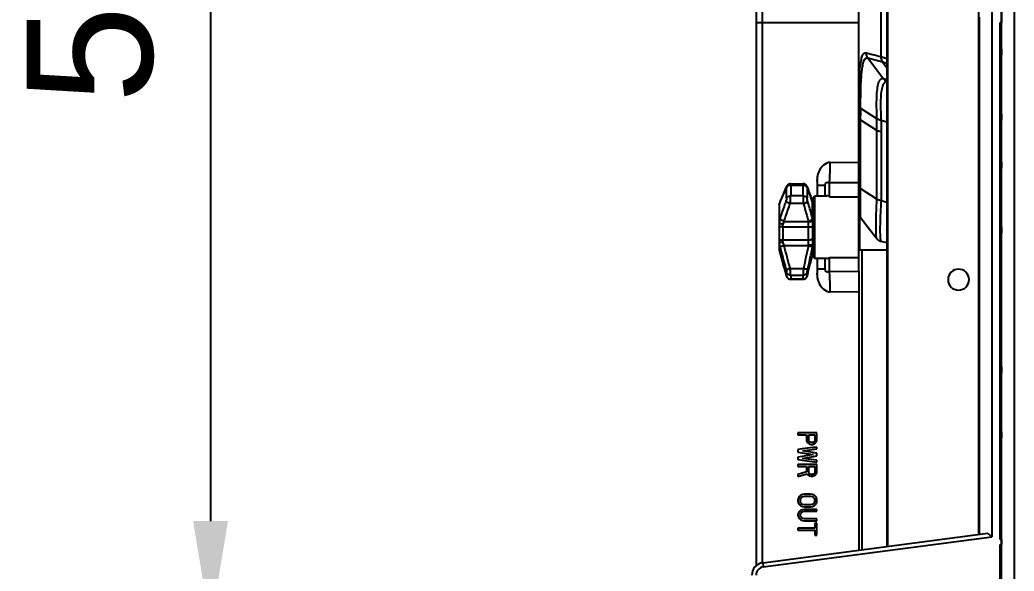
# Model space of a CAD drawing. Header units: millimetres. Extents: x -1070 to 42146, y 1440 to 12921.
# Drawn here: x -156.2 to 80.7, y 2889.6 to 3020.9 of the extents above; entities that cross this region are included whole.
import ezdxf

# ---------------------------------------------------------------- set-up
doc = ezdxf.new("R2010")
doc.units = ezdxf.units.MM
doc.layers.add('DIM', color=4, linetype='Continuous')
doc.layers.add('n', color=7, linetype='Continuous')
doc.styles.get("Standard").update_dxf_attribs({"font": 'arial.ttf'})
doc.dimstyles.new('ISO-200', dxfattribs={"dimtxt": 30, "dimasz": 25, "dimexe": 1.25, "dimexo": 5, "dimgap": 5, "dimtad": 1, "dimtoh": 1, "dimdec": 1, "dimdsep": 46, "dimtxsty": 'Standard', "dimcen": 2.5, "dimadec": 0, "dimazin": 0, "dimtfac": 1, "dimtdec": 1, "dimtmove": 0, "dimatfit": 3, "dimfxl": 1, "dimarcsym": 0})

# ---------------------------------------------------------------- blocks, each defined once
blk = doc.blocks.new('*D44')
at = {"layer": 'Defpoints', "color": 0, "transparency": 16777216}
for p in [(68.18, 3416.54), (-110.81, 2876.54), (68.18, 2876.54)]:
    blk.add_point(p, dxfattribs=at)
at = {"layer": 'DIM', "color": 0, "lineweight": -2, "transparency": 16777216}
for p, q in [((63.18, 3416.54), (-112.06, 3416.54)), ((-110.81, 3391.54), (-110.81, 2901.54)), ((63.18, 2876.54), (-112.06, 2876.54))]:
    blk.add_line(p, q, dxfattribs=at)
at = {"layer": 'DIM', "color": 0, "transparency": 16777216}
for points in [[(-114.97, 3391.54), (-106.64, 3391.54), (-110.81, 3416.54)], [(-114.97, 2901.54), (-106.64, 2901.54), (-110.81, 2876.54)]]:
    blk.add_solid(points, dxfattribs=at)
at = {"layer": 'DIM', "color": 0, "lineweight": -3, "transparency": 16777216, "insert": (-154.65, 3130.13), "char_height": 30, "attachment_point": 2, "rotation": 90}
blk.add_mtext('540 [1\'-9 1/4"]', dxfattribs=at)

msp = doc.modelspace()

# ---------------------------------------------------------------- linework, layer by layer
at = {"color": 1, "lineweight": -3}
msp.add_lwpolyline([(80.677, 2771.641), (77.677, 2771.641), (77.677, 3521.641), (80.677, 3521.641)], close=True, dxfattribs=at)
at = {"layer": 'n', "color": 7, "linetype": 'Continuous', "lineweight": -3, "true_color": 0xffffff}
for p, q in [((50.377, 3397.595), (50.377, 2895.486)), ((50.518, 3397.577), (50.518, 2895.505)), ((75.377, 3395.313), (75.377, 2897.769)), ((72.172, 3394.726), (72.172, 2898.355)), ((43.677, 3000.862), (43.677, 3042.557)), ((48.914, 3030.911), (48.914, 3012.171)), ((19.177, 3028.681), (19.177, 3020.241)), ((72.377, 3021.541), (72.377, 2898.382)), ((77.677, 3022.791), (77.677, 3020.291)), ((19.177, 3020.241), (19.177, 2935.951)), ((20.624, 3020.241), (19.177, 3020.241)), ((43.677, 3020.241), (20.624, 3020.241)), ((20.624, 3020.241), (20.624, 2891.59)), ((77.377, 3020.291), (77.677, 3020.291)), ((77.377, 2897.141), (77.377, 3020.291)), ((77.377, 3014.041), (77.677, 3014.041)), ((77.377, 3014.024), (77.677, 3014.024)), ((77.677, 3014.041), (77.677, 3014.024)), ((77.677, 3014.024), (77.677, 3013.525)), ((45.798, 3011.856), (49.555, 3006.896)), ((45.798, 3011.856), (49.312, 3010.947)), ((48.914, 3012.171), (50.377, 3011.724)), ((77.377, 3013.525), (77.677, 3013.525)), ((77.677, 3013.024), (77.377, 3013.024)), ((77.677, 3012.524), (77.377, 3012.524)), ((77.677, 3013.525), (77.677, 3013.024)), ((77.677, 3013.024), (77.677, 3012.525)), ((49.312, 3010.947), (50.377, 3009.502)), ((49.312, 3010.947), (50.38, 3010.629)), ((49.585, 3006.887), (49.555, 3006.896)), ((50.374, 3006.676), (49.585, 3006.887)), ((43.677, 2999.039), (43.677, 3000.862)), ((44.099, 2999.891), (47.91, 2997.406)), ((43.677, 2998.686), (43.677, 2999.039)), ((43.677, 2998.686), (43.677, 2999.039)), ((43.677, 2997.705), (43.677, 2998.686)), ((43.677, 2989.491), (43.677, 2997.705)), ((44.09, 2997.089), (44.092, 2998.063)), ((44.09, 2997.089), (47.9, 2994.607)), ((44.09, 2980.741), (44.09, 2997.089)), ((77.677, 2998.557), (77.377, 2998.557)), ((77.677, 2998.057), (77.377, 2998.057)), ((77.677, 2997.556), (77.377, 2997.556)), ((77.677, 2997.057), (77.377, 2997.057)), ((77.377, 2997.041), (77.677, 2997.041)), ((77.677, 2998.557), (77.677, 2998.057)), ((77.677, 2998.057), (77.677, 2997.556)), ((77.677, 2997.556), (77.677, 2997.057)), ((77.677, 2997.057), (77.677, 2997.041)), ((50.377, 2996.586), (48.972, 2996.963)), ((47.9, 2994.607), (47.899, 2978.259)), ((48.969, 2994.25), (48.969, 2977.813)), ((43.677, 2981.477), (43.677, 2989.491)), ((43.677, 2986.894), (36.851, 2986.958)), ((77.377, 2987.072), (77.677, 2987.072)), ((77.677, 2987.055), (77.377, 2987.055)), ((77.677, 2986.556), (77.377, 2986.556)), ((77.677, 2986.055), (77.377, 2986.055)), ((77.677, 2985.555), (77.377, 2985.555)), ((77.677, 2987.072), (77.677, 2987.055)), ((77.677, 2987.055), (77.677, 2986.556)), ((77.677, 2986.556), (77.677, 2986.055)), ((77.677, 2986.055), (77.677, 2985.556)), ((26.359, 2981.041), (26.339, 2980.994)), ((26.405, 2981.15), (26.359, 2981.041)), ((26.405, 2981.15), (26.405, 2981.15)), ((26.463, 2981.065), (26.468, 2981.035)), ((26.468, 2981.035), (26.469, 2980.994)), ((26.469, 2978.561), (26.469, 2980.994)), ((27.404, 2981.872), (30.403, 2981.872)), ((27.404, 2981.872), (27.404, 2981.872)), ((27.431, 2981.576), (27.431, 2978.993)), ((27.431, 2981.576), (30.381, 2981.576)), ((30.381, 2978.993), (30.381, 2981.576)), ((30.403, 2981.872), (30.403, 2981.872)), ((31.355, 2980.954), (31.355, 2978.531)), ((31.409, 2981.019), (31.425, 2980.986)), ((31.412, 2981.083), (31.412, 2981.082)), ((31.446, 2980.985), (31.412, 2981.083)), ((31.425, 2980.986), (31.441, 2980.942)), ((31.459, 2980.948), (31.446, 2980.985)), ((33.746, 2981.579), (33.746, 2979.041)), ((33.746, 2981.579), (35.677, 2981.579)), ((35.677, 2979.041), (35.677, 2981.579)), ((36.677, 2979.041), (36.677, 2982.128)), ((43.677, 2982.063), (36.677, 2982.128)), ((43.677, 2975.049), (43.677, 2981.477)), ((44.09, 2980.741), (47.899, 2978.259)), ((30.381, 2978.993), (27.431, 2978.993)), ((32.677, 2978.541), (33.177, 2979.041)), ((32.677, 2978.385), (32.677, 2978.541)), ((32.677, 2977.601), (32.677, 2978.385)), ((33.177, 2979.041), (36.009, 2979.041)), ((33.177, 2977.115), (33.177, 2979.041)), ((36.677, 2978.785), (36.677, 2979.041)), ((36.677, 2978.785), (43.677, 2978.785)), ((24.677, 2977.041), (24.677, 2977.04)), ((24.677, 2977.04), (24.677, 2977.007)), ((24.677, 2977.007), (24.677, 2976.943)), ((24.677, 2976.943), (24.677, 2972.572)), ((24.728, 2977.087), (24.727, 2977.086)), ((24.896, 2977.486), (24.86, 2977.396)), ((24.938, 2977.594), (24.896, 2977.486)), ((24.91, 2977.495), (24.947, 2977.59)), ((24.938, 2977.594), (24.938, 2977.594)), ((30.467, 2977.138), (27.325, 2977.138)), ((32.596, 2977.532), (32.511, 2977.805)), ((32.59, 2977.529), (32.599, 2977.498)), ((32.596, 2977.532), (32.596, 2977.532)), ((32.599, 2977.522), (32.596, 2977.532)), ((32.599, 2977.498), (32.615, 2977.448)), ((32.605, 2977.501), (32.606, 2977.501)), ((32.606, 2977.501), (32.625, 2977.415)), ((32.625, 2977.041), (32.625, 2977.415)), ((32.625, 2973.591), (32.625, 2977.041)), ((32.677, 2977.501), (32.677, 2977.601)), ((32.677, 2977.205), (32.677, 2977.501)), ((32.677, 2977.041), (32.677, 2977.205)), ((32.677, 2976.744), (32.677, 2977.041)), ((32.677, 2976.541), (32.677, 2976.744)), ((32.677, 2976.222), (32.677, 2976.541)), ((32.677, 2973.704), (32.677, 2976.222)), ((33.177, 2973.541), (33.177, 2977.115)), ((50.377, 2977.436), (48.969, 2977.813)), ((32.677, 2973.541), (32.677, 2973.704)), ((32.677, 2972.999), (32.677, 2973.541)), ((33.177, 2973.1), (33.177, 2973.541)), ((43.677, 2975.049), (43.677, 2975.355)), ((43.677, 2975.049), (43.677, 2975.051)), ((43.677, 2975.051), (43.677, 2975.046)), ((43.677, 2975.051), (43.677, 2975.048)), ((43.677, 2974.716), (43.677, 2975.049)), ((43.677, 2975.046), (43.677, 2975.049)), ((43.677, 2975.049), (43.678, 2974.988)), ((43.677, 2975.048), (43.677, 2975.049)), ((43.677, 2964.296), (43.677, 2974.716)), ((43.677, 2973.541), (43.877, 2973.541)), ((43.679, 2974.948), (43.682, 2974.917)), ((43.682, 2974.917), (43.683, 2974.891)), ((43.687, 2974.848), (43.691, 2974.812)), ((43.699, 2974.748), (43.701, 2974.736)), ((43.877, 2971.541), (43.877, 2974.177)), ((44.089, 2973.833), (44.089, 2973.833)), ((44.09, 2973.833), (47.876, 2968.899)), ((24.677, 2972.572), (24.677, 2971.607)), ((25.543, 2971.613), (24.677, 2971.607)), ((24.677, 2971.539), (24.677, 2971.607)), ((24.677, 2971.539), (24.677, 2968.734)), ((25.543, 2971.613), (25.543, 2971.637)), ((25.543, 2971.613), (31.677, 2971.613)), ((25.543, 2971.613), (25.543, 2971.541)), ((25.543, 2971.541), (25.543, 2968.479)), ((25.871, 2972.918), (31.641, 2972.918)), ((31.677, 2971.637), (31.677, 2972.742)), ((31.677, 2971.613), (31.677, 2971.637)), ((31.677, 2971.541), (31.677, 2971.613)), ((31.677, 2968.479), (31.677, 2971.541)), ((32.677, 2972.27), (32.677, 2972.999)), ((32.677, 2971.604), (32.677, 2972.27)), ((32.677, 2970.812), (32.677, 2971.604)), ((33.177, 2969.981), (33.177, 2973.1)), ((43.877, 2968.692), (43.877, 2971.541)), ((77.677, 2971.589), (77.377, 2971.589)), ((77.677, 2971.089), (77.377, 2971.089)), ((77.677, 2971.588), (77.677, 2971.089)), ((77.677, 2971.089), (77.677, 2970.588)), ((24.677, 2968.734), (24.677, 2967.946)), ((32.677, 2970.083), (32.677, 2970.812)), ((32.677, 2969.541), (32.677, 2970.083)), ((32.677, 2969.377), (32.677, 2969.541)), ((32.677, 2968.696), (32.677, 2969.377)), ((32.677, 2968.038), (32.677, 2968.696)), ((33.177, 2969.541), (33.177, 2969.981)), ((33.177, 2965.966), (33.177, 2969.541)), ((43.677, 2969.541), (43.877, 2969.541)), ((43.877, 2968.497), (43.877, 2968.692)), ((47.868, 2968.891), (47.868, 2968.891)), ((47.876, 2968.899), (47.899, 2968.87)), ((77.677, 2970.588), (77.377, 2970.588)), ((77.677, 2970.089), (77.377, 2970.089)), ((77.377, 2970.072), (77.677, 2970.072)), ((77.677, 2970.588), (77.677, 2970.089)), ((77.677, 2970.089), (77.677, 2970.072)), ((24.677, 2967.946), (24.677, 2966.041)), ((31.677, 2968.479), (25.543, 2968.479)), ((31.641, 2967.117), (25.871, 2967.117)), ((31.677, 2967.458), (31.677, 2968.479)), ((31.677, 2967.334), (31.677, 2967.458)), ((32.625, 2965.848), (32.625, 2966.828)), ((32.677, 2966.859), (32.677, 2968.038)), ((32.677, 2966.337), (32.677, 2966.859)), ((32.677, 2965.877), (32.677, 2966.337)), ((43.877, 2966.041), (43.877, 2968.497)), ((48.904, 2968.172), (48.962, 2968.156)), ((48.962, 2968.156), (48.969, 2968.154)), ((50.377, 2967.777), (48.969, 2968.154)), ((24.677, 2966.041), (25.679, 2962.533)), ((32.457, 2964.591), (31.998, 2962.6)), ((32.625, 2965.319), (32.457, 2964.591)), ((32.625, 2965.839), (32.625, 2965.848)), ((32.625, 2965.319), (32.625, 2965.839)), ((32.677, 2965.769), (32.677, 2965.877)), ((32.677, 2965.48), (32.677, 2965.769)), ((32.677, 2965.319), (32.677, 2965.48)), ((32.677, 2964.696), (32.677, 2965.319)), ((32.677, 2964.541), (32.677, 2964.696)), ((32.677, 2964.541), (33.177, 2964.041)), ((33.177, 2964.041), (33.177, 2965.966)), ((36.009, 2964.041), (33.177, 2964.041)), ((33.746, 2964.041), (33.746, 2961.503)), ((35.677, 2961.503), (35.677, 2964.041)), ((36.677, 2964.296), (43.677, 2964.296)), ((36.677, 2964.041), (36.677, 2964.296)), ((36.677, 2960.953), (36.677, 2964.041)), ((43.677, 2961.019), (43.677, 2964.296)), ((50.377, 2966.041), (43.877, 2966.041)), ((44.477, 2894.709), (44.477, 2966.041)), ((25.677, 2962.532), (25.734, 2962.333)), ((25.679, 2962.533), (25.736, 2962.334)), ((25.736, 2962.333), (25.679, 2962.532)), ((25.734, 2962.333), (25.747, 2962.289)), ((27.325, 2961.702), (30.467, 2961.702)), ((31.943, 2962.355), (31.959, 2962.424)), ((31.957, 2962.425), (31.948, 2962.383)), ((31.957, 2962.425), (31.948, 2962.382)), ((31.998, 2962.6), (31.957, 2962.425)), ((31.998, 2962.6), (31.957, 2962.425)), ((35.677, 2961.503), (33.746, 2961.503)), ((26.363, 2960.167), (26.365, 2960.161)), ((26.365, 2960.161), (26.365, 2960.16)), ((26.469, 2959.844), (26.469, 2960.735)), ((27.431, 2960.069), (27.431, 2959.243)), ((27.431, 2960.069), (30.381, 2960.069)), ((27.431, 2959.243), (27.431, 2959.124)), ((30.381, 2959.243), (30.381, 2960.069)), ((30.381, 2959.177), (30.381, 2959.243)), ((30.381, 2959.124), (30.381, 2959.177)), ((31.355, 2960.78), (31.355, 2960.081)), ((31.355, 2960.081), (31.355, 2959.894)), ((31.441, 2960.217), (31.44, 2960.211)), ((31.44, 2960.211), (31.44, 2960.211)), ((36.677, 2960.953), (43.677, 2961.019)), ((43.677, 2961.019), (43.677, 2956.187)), ((27.43, 2959.114), (27.431, 2959.124)), ((27.43, 2959.114), (27.43, 2959.114)), ((27.43, 2959.114), (30.382, 2959.114)), ((30.381, 2959.124), (27.431, 2959.124)), ((30.381, 2959.124), (30.382, 2959.114)), ((30.382, 2959.114), (30.427, 2959.115)), ((36.851, 2956.124), (43.677, 2956.187)), ((43.677, 2956.187), (43.677, 2894.604)), ((77.377, 2938.244), (77.677, 2938.244)), ((77.377, 2938.227), (77.677, 2938.227)), ((77.677, 2938.244), (77.677, 2938.227)), ((77.677, 2938.227), (77.677, 2937.728)), ((19.177, 2935.951), (19.177, 2934.795)), ((77.677, 2937.728), (77.377, 2937.728)), ((77.677, 2937.227), (77.377, 2937.227)), ((77.677, 2936.727), (77.377, 2936.727)), ((77.677, 2937.728), (77.677, 2937.227)), ((77.677, 2937.227), (77.677, 2936.728)), ((19.177, 2934.795), (19.177, 2890.852)), ((31.762, 2922.541), (29.17, 2922.541)), ((29.17, 2922.541), (29.17, 2922.091)), ((29.17, 2922.091), (31.18, 2922.091)), ((31.18, 2922.091), (31.18, 2920.741)), ((31.755, 2922.091), (33.191, 2922.091)), ((31.755, 2920.666), (31.755, 2922.091)), ((33.67, 2922.541), (31.762, 2922.541)), ((33.191, 2922.091), (33.191, 2920.666)), ((33.677, 2922.541), (33.67, 2922.541)), ((33.67, 2920.741), (33.67, 2922.541)), ((77.677, 2922.761), (77.377, 2922.761)), ((77.677, 2922.261), (77.377, 2922.261)), ((77.677, 2921.76), (77.377, 2921.76)), ((77.677, 2921.26), (77.377, 2921.26)), ((77.377, 2921.244), (77.677, 2921.244)), ((77.677, 2922.76), (77.677, 2922.261)), ((77.677, 2922.261), (77.677, 2921.76)), ((77.677, 2921.76), (77.677, 2921.26)), ((77.677, 2921.26), (77.677, 2921.244)), ((32.72, 2919.039), (30.172, 2918.699)), ((31.18, 2920.741), (31.234, 2920.531)), ((31.234, 2920.531), (31.276, 2920.366)), ((31.276, 2920.366), (31.358, 2920.28)), ((31.358, 2920.28), (31.563, 2920.066)), ((31.563, 2920.066), (31.826, 2919.911)), ((31.85, 2920.441), (31.755, 2920.666)), ((31.762, 2920.666), (31.755, 2920.666)), ((31.826, 2919.911), (31.946, 2919.841)), ((32.042, 2920.291), (31.85, 2920.441)), ((31.857, 2920.441), (31.85, 2920.441)), ((31.946, 2919.841), (32.233, 2919.766)), ((32.329, 2920.216), (32.042, 2920.291)), ((32.049, 2920.291), (32.042, 2920.291)), ((32.233, 2919.766), (32.336, 2919.766)), ((32.616, 2920.216), (32.329, 2920.216)), ((32.336, 2919.766), (32.616, 2919.766)), ((32.8, 2920.264), (32.616, 2920.216)), ((32.616, 2919.766), (32.904, 2919.841)), ((32.623, 2919.766), (32.616, 2919.766)), ((33.012, 2919.078), (32.72, 2919.039)), ((32.904, 2920.291), (32.8, 2920.264)), ((33.032, 2920.391), (32.904, 2920.291)), ((32.904, 2919.841), (33.287, 2920.066)), ((32.911, 2919.841), (32.904, 2919.841)), ((33.67, 2919.166), (33.012, 2919.078)), ((33.095, 2920.441), (33.032, 2920.391)), ((33.143, 2920.552), (33.095, 2920.441)), ((33.191, 2920.666), (33.143, 2920.552)), ((33.287, 2920.066), (33.574, 2920.366)), ((33.294, 2920.066), (33.287, 2920.066)), ((33.574, 2920.366), (33.67, 2920.741)), ((33.581, 2920.366), (33.574, 2920.366)), ((33.677, 2920.741), (33.67, 2920.741)), ((33.677, 2919.166), (33.67, 2919.166)), ((33.67, 2918.716), (33.67, 2919.166)), ((30.172, 2918.699), (29.17, 2918.566)), ((29.17, 2918.566), (29.17, 2917.966)), ((29.17, 2917.966), (30.154, 2917.803)), ((30.154, 2916.928), (29.17, 2916.766)), ((29.17, 2916.766), (29.17, 2916.166)), ((30.154, 2917.803), (32.808, 2917.366)), ((32.808, 2917.366), (30.154, 2916.928)), ((30.223, 2918.266), (33.67, 2918.716)), ((33.67, 2917.666), (30.223, 2918.266)), ((30.23, 2918.266), (30.223, 2918.266)), ((30.223, 2916.466), (33.67, 2917.066)), ((33.677, 2917.666), (32.884, 2917.804)), ((32.884, 2916.928), (33.677, 2917.066)), ((33.677, 2918.716), (33.67, 2918.716)), ((33.67, 2917.066), (33.67, 2917.666)), ((33.677, 2917.666), (33.67, 2917.666)), ((33.677, 2917.066), (33.67, 2917.066)), ((33.677, 2917.066), (33.677, 2917.666)), ((29.17, 2916.166), (30.172, 2916.032)), ((31.762, 2914.966), (29.17, 2914.966)), ((29.17, 2914.966), (29.17, 2914.516)), ((29.17, 2914.516), (31.18, 2914.516)), ((30.172, 2916.032), (33.67, 2915.566)), ((33.67, 2916.016), (30.223, 2916.466)), ((30.23, 2916.466), (30.223, 2916.466)), ((31.18, 2914.516), (31.18, 2913.241)), ((31.755, 2914.516), (33.191, 2914.516)), ((31.755, 2913.091), (31.755, 2914.516)), ((33.67, 2914.966), (31.762, 2914.966)), ((33.191, 2914.516), (33.191, 2913.091)), ((33.67, 2915.566), (33.67, 2916.016)), ((33.677, 2916.016), (33.67, 2916.016)), ((33.677, 2915.566), (33.67, 2915.566)), ((33.677, 2914.966), (33.67, 2914.966)), ((33.67, 2913.166), (33.67, 2914.966)), ((31.18, 2913.241), (29.17, 2912.641)), ((29.17, 2912.116), (31.372, 2912.791)), ((29.17, 2912.641), (29.17, 2912.116)), ((29.177, 2912.116), (29.17, 2912.116)), ((31.372, 2912.791), (31.478, 2912.624)), ((31.478, 2912.624), (31.563, 2912.491)), ((31.563, 2912.491), (31.826, 2912.336)), ((31.85, 2912.866), (31.755, 2913.091)), ((31.762, 2913.091), (31.755, 2913.091)), ((31.826, 2912.336), (31.946, 2912.266)), ((32.042, 2912.716), (31.85, 2912.866)), ((31.857, 2912.866), (31.85, 2912.866)), ((31.946, 2912.266), (32.233, 2912.191)), ((32.329, 2912.641), (32.042, 2912.716)), ((32.049, 2912.716), (32.042, 2912.716)), ((32.233, 2912.191), (32.336, 2912.191)), ((32.616, 2912.641), (32.329, 2912.641)), ((32.336, 2912.191), (32.616, 2912.191)), ((32.8, 2912.689), (32.616, 2912.641)), ((32.616, 2912.191), (32.904, 2912.266)), ((32.623, 2912.191), (32.616, 2912.191)), ((32.904, 2912.716), (32.8, 2912.689)), ((33.032, 2912.816), (32.904, 2912.716)), ((32.904, 2912.266), (33.287, 2912.491)), ((32.911, 2912.266), (32.904, 2912.266)), ((33.095, 2912.866), (33.032, 2912.816)), ((33.143, 2912.977), (33.095, 2912.866)), ((33.191, 2913.091), (33.143, 2912.977)), ((33.287, 2912.491), (33.574, 2912.791)), ((33.294, 2912.491), (33.287, 2912.491)), ((33.574, 2912.791), (33.67, 2913.166)), ((33.581, 2912.791), (33.574, 2912.791)), ((33.677, 2913.166), (33.67, 2913.166)), ((29.265, 2907.091), (29.205, 2906.855)), ((29.4, 2907.301), (29.265, 2907.091)), ((29.457, 2907.391), (29.4, 2907.301)), ((29.744, 2907.616), (29.457, 2907.391)), ((29.84, 2907.691), (29.744, 2907.616)), ((29.744, 2906.716), (29.84, 2907.016)), ((30.223, 2907.841), (29.84, 2907.691)), ((29.84, 2907.016), (30.031, 2907.241)), ((29.847, 2907.016), (29.84, 2907.016)), ((30.031, 2907.241), (30.319, 2907.391)), ((30.038, 2907.241), (30.031, 2907.241)), ((30.702, 2907.916), (30.223, 2907.841)), ((30.319, 2907.391), (30.702, 2907.466)), ((30.326, 2907.391), (30.319, 2907.391)), ((32.138, 2907.916), (30.702, 2907.916)), ((30.702, 2907.466), (32.138, 2907.466)), ((32.145, 2907.916), (32.138, 2907.916)), ((32.616, 2907.841), (32.138, 2907.916)), ((32.138, 2907.466), (32.521, 2907.391)), ((32.521, 2907.391), (32.808, 2907.241)), ((32.999, 2907.691), (32.616, 2907.841)), ((32.623, 2907.841), (32.616, 2907.841)), ((32.808, 2907.241), (32.999, 2907.016)), ((33.382, 2907.391), (32.999, 2907.691)), ((33.006, 2907.691), (32.999, 2907.691)), ((32.999, 2907.016), (33.031, 2906.915)), ((33.574, 2907.091), (33.382, 2907.391)), ((33.389, 2907.391), (33.382, 2907.391)), ((33.67, 2906.716), (33.574, 2907.091)), ((33.581, 2907.091), (33.574, 2907.091)), ((29.205, 2906.855), (29.17, 2906.716)), ((29.17, 2906.716), (29.17, 2906.116)), ((29.17, 2906.116), (29.205, 2905.976)), ((29.205, 2905.976), (29.265, 2905.741)), ((29.265, 2905.741), (29.4, 2905.53)), ((29.4, 2905.53), (29.457, 2905.441)), ((29.457, 2905.441), (29.744, 2905.216)), ((29.751, 2906.716), (29.744, 2906.716)), ((29.744, 2906.116), (29.744, 2906.716)), ((29.751, 2906.116), (29.744, 2906.116)), ((29.84, 2905.816), (29.744, 2906.116)), ((29.744, 2905.216), (29.84, 2905.141)), ((29.847, 2905.816), (29.84, 2905.816)), ((30.031, 2905.591), (29.84, 2905.816)), ((29.84, 2905.141), (30.223, 2904.991)), ((30.038, 2905.591), (30.031, 2905.591)), ((30.319, 2905.441), (30.031, 2905.591)), ((30.223, 2904.991), (30.702, 2904.916)), ((30.326, 2905.441), (30.319, 2905.441)), ((30.702, 2905.366), (30.319, 2905.441)), ((32.138, 2905.366), (30.702, 2905.366)), ((30.702, 2904.916), (32.138, 2904.916)), ((32.521, 2905.441), (32.138, 2905.366)), ((32.138, 2904.916), (32.616, 2904.991)), ((32.145, 2904.916), (32.138, 2904.916)), ((32.808, 2905.591), (32.521, 2905.441)), ((32.616, 2904.991), (32.999, 2905.141)), ((32.623, 2904.991), (32.616, 2904.991)), ((32.999, 2905.816), (32.808, 2905.591)), ((33.031, 2905.916), (32.999, 2905.816)), ((32.999, 2905.141), (33.382, 2905.441)), ((33.006, 2905.141), (32.999, 2905.141)), ((33.031, 2906.915), (33.095, 2906.716)), ((33.095, 2906.116), (33.031, 2905.916)), ((33.095, 2906.716), (33.095, 2906.116)), ((33.382, 2905.441), (33.574, 2905.741)), ((33.389, 2905.441), (33.382, 2905.441)), ((33.574, 2905.741), (33.67, 2906.116)), ((33.581, 2905.741), (33.574, 2905.741)), ((33.67, 2906.116), (33.67, 2906.716)), ((33.677, 2906.716), (33.67, 2906.716)), ((33.677, 2906.116), (33.67, 2906.116)), ((29.205, 2903.255), (29.17, 2903.116)), ((29.17, 2903.116), (29.17, 2902.816)), ((29.17, 2902.816), (29.205, 2902.676)), ((29.265, 2903.491), (29.205, 2903.255)), ((29.205, 2902.676), (29.265, 2902.441)), ((29.4, 2903.701), (29.265, 2903.491)), ((29.265, 2902.441), (29.4, 2902.23)), ((29.457, 2903.791), (29.4, 2903.701)), ((29.744, 2904.016), (29.457, 2903.791)), ((29.84, 2904.091), (29.744, 2904.016)), ((29.744, 2903.116), (29.84, 2903.416)), ((29.751, 2903.116), (29.744, 2903.116)), ((29.744, 2902.816), (29.744, 2903.116)), ((29.751, 2902.816), (29.744, 2902.816)), ((29.84, 2902.516), (29.744, 2902.816)), ((30.223, 2904.241), (29.84, 2904.091)), ((29.84, 2903.416), (30.031, 2903.641)), ((29.847, 2903.416), (29.84, 2903.416)), ((29.847, 2902.516), (29.84, 2902.516)), ((30.031, 2902.291), (29.84, 2902.516)), ((30.031, 2903.641), (30.319, 2903.791)), ((30.038, 2903.641), (30.031, 2903.641)), ((30.038, 2902.291), (30.031, 2902.291)), ((30.319, 2902.141), (30.031, 2902.291)), ((30.702, 2904.316), (30.223, 2904.241)), ((30.319, 2903.791), (30.702, 2903.866)), ((30.326, 2903.791), (30.319, 2903.791)), ((32.145, 2904.316), (30.702, 2904.316)), ((30.702, 2903.866), (33.67, 2903.866)), ((32.623, 2904.316), (32.145, 2904.316)), ((33.67, 2904.316), (32.623, 2904.316)), ((33.677, 2904.316), (33.67, 2904.316)), ((33.67, 2903.866), (33.67, 2904.316)), ((33.677, 2903.866), (33.67, 2903.866)), ((29.4, 2902.23), (29.457, 2902.141)), ((29.457, 2902.141), (29.744, 2901.916)), ((29.744, 2901.916), (29.84, 2901.841)), ((29.84, 2901.841), (30.223, 2901.691)), ((30.223, 2901.691), (30.702, 2901.616)), ((30.702, 2902.066), (30.319, 2902.141)), ((30.326, 2902.141), (30.319, 2902.141)), ((33.67, 2902.066), (30.702, 2902.066)), ((30.702, 2901.616), (33.67, 2901.616)), ((33.67, 2901.016), (33.191, 2901.016)), ((33.191, 2901.016), (33.191, 2899.816)), ((33.677, 2902.066), (33.67, 2902.066)), ((33.67, 2901.616), (33.67, 2902.066)), ((33.677, 2901.616), (33.67, 2901.616)), ((33.677, 2901.016), (33.67, 2901.016)), ((33.67, 2898.166), (33.67, 2901.016)), ((20.785, 2891.59), (74.377, 2898.646)), ((20.916, 2890.599), (75.377, 2897.769)), ((29.17, 2899.816), (29.17, 2899.366)), ((33.191, 2899.816), (29.17, 2899.816)), ((29.17, 2899.366), (33.191, 2899.366)), ((33.191, 2899.366), (33.191, 2898.166)), ((33.191, 2898.166), (33.67, 2898.166)), ((33.677, 2898.166), (33.67, 2898.166)), ((74.377, 2898.646), (75.377, 2897.769)), ((77.377, 2897.141), (77.677, 2897.141)), ((77.377, 2895.941), (77.677, 2895.941)), ((77.377, 2772.841), (77.377, 2895.941)), ((77.677, 2897.141), (77.677, 2895.941)), ((20.785, 2891.59), (20.916, 2890.599))]:
    msp.add_line(p, q, dxfattribs=at)
for points in [[(26.339, 2980.994), (26.242, 2980.769), (26.05, 2980.319), (25.864, 2979.88), (25.685, 2979.454), (25.514, 2979.039), (25.349, 2978.637), (25.193, 2978.247), (25.044, 2977.868), (24.938, 2977.594)], [(27.404, 2981.868), (27.284, 2981.861), (27.165, 2981.839), (27.053, 2981.805), (26.948, 2981.76), (26.852, 2981.705), (26.766, 2981.644), (26.69, 2981.578), (26.625, 2981.509), (26.569, 2981.441), (26.522, 2981.372), (26.48, 2981.303), (26.443, 2981.231), (26.405, 2981.15)], [(31.412, 2981.082), (31.392, 2981.139), (31.367, 2981.201), (31.339, 2981.262), (31.307, 2981.324), (31.269, 2981.386), (31.225, 2981.45), (31.173, 2981.514), (31.114, 2981.577), (31.046, 2981.638), (30.97, 2981.694), (30.887, 2981.744), (30.797, 2981.788), (30.701, 2981.823), (30.599, 2981.848), (30.494, 2981.864), (30.403, 2981.868)], [(32.511, 2977.805), (32.391, 2978.182), (32.264, 2978.572), (32.132, 2978.974), (31.993, 2979.388), (31.849, 2979.814), (31.699, 2980.253), (31.543, 2980.703), (31.459, 2980.948)], [(24.761, 2977.163), (24.746, 2977.127), (24.728, 2977.087)], [(24.86, 2977.396), (24.826, 2977.315), (24.796, 2977.243), (24.769, 2977.18), (24.761, 2977.163)], [(32.605, 2977.501), (32.602, 2977.512), (32.599, 2977.522)], [(43.678, 2974.988), (43.679, 2974.948), (43.679, 2974.948)], [(43.683, 2974.891), (43.687, 2974.848), (43.687, 2974.848)], [(43.691, 2974.812), (43.699, 2974.748), (43.699, 2974.748)], [(43.701, 2974.736), (43.717, 2974.649), (43.726, 2974.61)], [(43.726, 2974.61), (43.74, 2974.551), (43.767, 2974.454), (43.8, 2974.358), (43.837, 2974.265), (43.878, 2974.173), (43.925, 2974.084), (43.976, 2973.997), (44.031, 2973.912), (44.089, 2973.832)], [(44.089, 2973.832), (44.343, 2973.501), (44.751, 2972.968), (45.173, 2972.417), (45.609, 2971.847), (46.059, 2971.259), (46.522, 2970.653), (47, 2970.027), (47.492, 2969.384), (47.867, 2968.892)], [(47.867, 2968.892), (47.909, 2968.839), (47.959, 2968.78)], [(47.867, 2968.892), (47.909, 2968.839), (47.959, 2968.78)], [(47.959, 2968.78), (48.012, 2968.722), (48.069, 2968.664), (48.129, 2968.608), (48.193, 2968.553), (48.261, 2968.5), (48.331, 2968.448), (48.405, 2968.4), (48.481, 2968.354), (48.561, 2968.311), (48.643, 2968.271), (48.728, 2968.234), (48.815, 2968.201), (48.904, 2968.172), (48.961, 2968.156)], [(47.959, 2968.78), (48.012, 2968.722), (48.069, 2968.665), (48.129, 2968.608), (48.193, 2968.553), (48.26, 2968.5), (48.261, 2968.5)], [(48.261, 2968.5), (48.331, 2968.449), (48.405, 2968.4), (48.481, 2968.354), (48.561, 2968.311), (48.643, 2968.271), (48.727, 2968.234), (48.815, 2968.201), (48.904, 2968.172), (48.904, 2968.172)], [(25.747, 2962.289), (25.819, 2962.036), (25.895, 2961.775), (25.973, 2961.506), (26.053, 2961.228), (26.137, 2960.941), (26.223, 2960.646), (26.312, 2960.342), (26.365, 2960.16)], [(31.44, 2960.211), (31.483, 2960.393), (31.555, 2960.7), (31.626, 2960.997), (31.693, 2961.286), (31.759, 2961.566), (31.823, 2961.838), (31.884, 2962.1), (31.943, 2962.355)], [(26.365, 2960.161), (26.38, 2960.108), (26.396, 2960.056), (26.41, 2960.008)], [(26.41, 2960.008), (26.423, 2959.965), (26.436, 2959.925), (26.447, 2959.889), (26.458, 2959.856), (26.468, 2959.825), (26.48, 2959.794), (26.492, 2959.763), (26.505, 2959.73), (26.521, 2959.694)], [(26.521, 2959.694), (26.541, 2959.654), (26.563, 2959.615), (26.587, 2959.576), (26.613, 2959.536), (26.642, 2959.497), (26.673, 2959.46), (26.706, 2959.423), (26.742, 2959.388), (26.781, 2959.353), (26.823, 2959.319), (26.867, 2959.288), (26.913, 2959.258), (26.962, 2959.23), (27.014, 2959.205), (27.067, 2959.182), (27.123, 2959.162), (27.181, 2959.145), (27.24, 2959.132), (27.3, 2959.122)], [(30.533, 2959.125), (30.585, 2959.135), (30.636, 2959.147), (30.685, 2959.161), (30.732, 2959.177), (30.779, 2959.196), (30.823, 2959.217), (30.866, 2959.239), (30.908, 2959.263), (30.947, 2959.289), (30.985, 2959.316), (31.021, 2959.345), (31.056, 2959.375), (31.088, 2959.406), (31.119, 2959.438), (31.148, 2959.471), (31.175, 2959.505), (31.201, 2959.54), (31.225, 2959.576), (31.247, 2959.611), (31.266, 2959.647), (31.284, 2959.682), (31.3, 2959.715)], [(31.3, 2959.715), (31.313, 2959.747), (31.325, 2959.778), (31.334, 2959.805), (31.342, 2959.83), (31.349, 2959.852), (31.356, 2959.874), (31.362, 2959.896), (31.368, 2959.919), (31.374, 2959.943), (31.381, 2959.97), (31.389, 2959.999), (31.397, 2960.031), (31.405, 2960.065)], [(31.405, 2960.065), (31.414, 2960.102), (31.423, 2960.141), (31.433, 2960.181), (31.44, 2960.211)], [(27.3, 2959.122), (27.362, 2959.116), (27.43, 2959.114)], [(30.427, 2959.115), (30.481, 2959.119), (30.533, 2959.125)]]:
    msp.add_lwpolyline(points, dxfattribs=at)
for centre, radius, start, end in [((51.27, 3008.301), 2.219, 219.22649, 233.67881), ((51.165, 3008.085), 1.983, 217.15988, 232.43808), ((51.156, 3008.076), 1.97, 232.5027, 246.69951), ((537.944, 2998.688), 494.267, 179.74794, 179.95936), ((543.605, 2997.549), 499.514, 179.73155, 179.94106), ((560.844, 2994.405), 512.944, 179.6648, 179.97746), ((565.085, 2995.057), 516.117, 179.78843, 180.08955), ((30.869, 2980.896), 0.574, 4.6092, 18.90193), ((25.515, 2976.555), 0.969, 143.13571, 149.94531), ((25.543, 2976.541), 1, 146.15207, 149.99766), ((25.548, 2976.714), 0.901, 155.63633, 165.28288), ((18.811, 2979.687), 6.475, 334.93581, 336.30326), ((25.543, 2976.541), 1, 141.46062, 146.15207), ((25.55, 2976.53), 1.012, 141.30115, 143.17772), ((17.087, 2980.453), 8.362, 336.24272, 336.67034), ((16.4, 2980.749), 9.11, 336.66986, 337.09614), ((15.08, 2981.304), 10.543, 337.11033, 338.82006), ((25.462, 2977.393), 0.561, 159.01205, 169.53758), ((-27.89, 2958.503), 63.401, 17.46295, 17.70304), ((32.05, 2977.363), 0.572, 13.97782, 17.24468), ((32.054, 2977.364), 0.567, 8.56096, 13.98071), ((46.159, 2981.688), 14.192, 197.38043, 197.52039), ((26.387, 2972.06), 6.423, 13.78971, 14.17354), ((45.677, 2975.051), 2, 180, 183.85157), ((45.677, 2975.049), 2, 180, 183.79254), ((45.677, 2975.049), 2, 183.79254, 184.53128), ((45.677, 2975.051), 2, 183.85157, 184.59086), ((45.677, 2975.049), 2, 184.53128, 192.68369), ((45.677, 2975.051), 2, 184.59086, 192.74139), ((45.677, 2975.049), 2, 192.68369, 217.47243), ((45.677, 2975.051), 2, 192.74139, 217.51845), ((28.719, 2971.785), 3.133, 20.65675, 21.1891), ((31.84, 2969.358), 6.375, 197.33896, 200.58225), ((23.927, 2969.447), 8.058, 343.18674, 343.44424), ((-105.244, 2994.248), 140.57, 348.04846, 348.72975), ((16.226, 2970.036), 16.71, 348.74759, 348.93176), ((-383.495, 3054.852), 425.346, 347.29828, 347.65979), ((-158.558, 3005.504), 195.059, 347.69932, 348.05661), ((397.335, 3069.052), 386.621, 196.02349, 196.35769), ((-7.962, 2958.426), 35.438, 4.88742, 5.30292), ((74.254, 2958.419), 43.91, 175.71235, 176.04723), ((-416.64, 3066.426), 460.497, 346.66517, 346.94186), ((27.431, 2960.129), 1.005, 263.68942, 269.98283), ((30.381, 2960.128), 1.005, 270.01807, 276.36651), ((21.177, 2888.616), 3, 97.5, 180), ((21.177, 2888.616), 2, 97.5, 180)]:
    msp.add_arc(centre, radius, start, end, dxfattribs=at)
for major_axis, start_param, end_param in [((2.5, 0), 1.5707963, 3.1415927), ((0, 2.5), -1.5707963, 0), ((0, 2.5), -4.712389, -3.1415927), ((2.5, 0), -1.5707963, 0)]:
    msp.add_ellipse((67.426, 2959.041), major_axis=major_axis, ratio=1, start_param=start_param, end_param=end_param, dxfattribs=at)
for points, knots in [([(20.67, 3030.166), (20.655, 3029.808), (20.652, 3028.708), (20.623, 3025.4), (20.624, 3022.45), (20.624, 3020.241)], [0, 0, 0, 0, 0.1083298, 0.3323062, 1, 1, 1, 1]), ([(43.681, 3000.862), (43.686, 3001.802), (43.7, 3003.583), (43.756, 3006.089), (43.856, 3008.252), (44.012, 3010.035), (44.202, 3011.269), (44.405, 3012.041), (44.564, 3012.463), (44.742, 3012.778), (44.944, 3012.992), (45.18, 3013.097), (45.343, 3013.086), (45.419, 3013.067)], [0, 0, 0, 0, 0.2201349, 0.4171134, 0.587049, 0.7271173, 0.8362207, 0.8789057, 0.9137922, 0.9414439, 0.9632772, 0.9816835, 1, 1, 1, 1]), ([(44.099, 2999.891), (44.101, 3000.808), (44.108, 3002.549), (44.158, 3005.001), (44.251, 3007.122), (44.402, 3008.874), (44.588, 3010.088), (44.789, 3010.848), (44.946, 3011.263), (45.123, 3011.574), (45.324, 3011.783), (45.558, 3011.885), (45.719, 3011.872), (45.794, 3011.853)], [0, 0, 0, 0, 0.219035, 0.4155265, 0.5855173, 0.7258418, 0.8353111, 0.8781755, 0.9132306, 0.9410464, 0.9629992, 0.9814777, 1, 1, 1, 1]), ([(45.794, 3011.853), (45.738, 3011.936), (45.606, 3012.167), (45.443, 3012.569), (45.411, 3012.903), (45.419, 3013.067)], [0, 0, 0, 0, 0.233075, 0.619233, 1, 1, 1, 1]), ([(45.419, 3013.067), (45.652, 3013.007), (46.158, 3012.881), (47.323, 3012.582), (48.254, 3012.341), (48.914, 3012.171)], [0, 0, 0, 0, 0.1999744, 0.4334563, 1, 1, 1, 1]), ([(48.914, 3012.171), (48.913, 3011.953), (48.979, 3011.515), (49.182, 3011.121), (49.311, 3010.947)], [0, 0, 0, 0, 0.501755, 1, 1, 1, 1]), ([(49.551, 3006.895), (49.427, 3006.928), (49.16, 3006.95), (48.784, 3006.741), (48.497, 3006.337), (48.362, 3006.001), (48.298, 3005.806)], [0, 0, 0, 0, 0.2087836, 0.4138754, 0.6674128, 1, 1, 1, 1]), ([(48.298, 3005.806), (48.151, 3005.355), (47.957, 3004.25), (47.839, 3002.352), (47.823, 3000.013), (47.875, 2998.316), (47.91, 2997.406)], [0, 0, 0, 0, 0.1686403, 0.396107, 0.6763903, 1, 1, 1, 1]), ([(49.295, 3005.113), (49.145, 3004.676), (48.95, 3003.6), (48.847, 3001.754), (48.856, 2999.485), (48.933, 2997.84), (48.98, 2996.96)], [0, 0, 0, 0, 0.1693785, 0.3971606, 0.6772383, 1, 1, 1, 1]), ([(50.376, 3006.211), (50.265, 3006.211), (50.032, 3006.165), (49.726, 3005.938), (49.476, 3005.575), (49.353, 3005.28), (49.295, 3005.113)], [0, 0, 0, 0, 0.203523, 0.4189087, 0.67794, 1, 1, 1, 1]), ([(49.956, 3006.513), (49.986, 3006.489), (50.116, 3006.39), (50.262, 3006.311), (50.378, 3006.263)], [0, 0, 0, 0, 0.2331278, 1, 1, 1, 1]), ([(44.097, 2999.891), (44.064, 3000.015), (44.007, 3000.189), (43.912, 3000.393), (43.834, 3000.499), (43.762, 3000.578), (43.696, 3000.695), (43.682, 3000.796), (43.681, 3000.862)], [0, 0, 0, 0, 0.3588364, 0.5129213, 0.6294189, 0.7238894, 0.8136185, 1, 1, 1, 1]), ([(43.677, 2998.686), (43.677, 2998.571), (43.772, 2998.313), (43.973, 2998.142), (44.092, 2998.063)], [0, 0, 0, 0, 0.4480396, 1, 1, 1, 1]), ([(43.677, 2997.705), (43.677, 2997.591), (43.771, 2997.334), (43.972, 2997.164), (44.09, 2997.085)], [0, 0, 0, 0, 0.4479867, 1, 1, 1, 1]), ([(47.911, 2997.395), (47.985, 2997.385), (48.149, 2997.342), (48.513, 2997.213), (48.792, 2997.071), (48.98, 2996.96)], [0, 0, 0, 0, 0.193841, 0.4359323, 1, 1, 1, 1]), ([(48.969, 2994.25), (48.768, 2994.277), (48.397, 2994.357), (48.046, 2994.512), (47.9, 2994.607)], [0, 0, 0, 0, 0.5368122, 1, 1, 1, 1]), ([(36.851, 2986.958), (36.285, 2986.964), (35.16, 2986.414), (34.307, 2985.24), (33.878, 2984.166), (33.713, 2983.311), (33.692, 2982.443), (33.747, 2981.867), (33.746, 2981.579)], [0, 0, 0, 0, 0.2466302, 0.4967972, 0.6225483, 0.7483086, 0.8741146, 1, 1, 1, 1]), ([(36.677, 2982.128), (36.708, 2982.351), (36.745, 2982.947), (36.819, 2984.556), (36.842, 2985.943), (36.851, 2986.958)], [0, 0, 0, 0, 0.139558, 0.3701562, 1, 1, 1, 1]), ([(24.947, 2977.59), (25.058, 2977.873), (25.513, 2979.011), (25.998, 2980.138), (26.363, 2980.984)], [0, 0, 0, 0, 0.2484984, 1, 1, 1, 1]), ([(26.363, 2980.984), (26.373, 2981.006), (26.388, 2981.037), (26.41, 2981.073), (26.424, 2981.089), (26.437, 2981.098), (26.457, 2981.094), (26.461, 2981.076), (26.463, 2981.065)], [0, 0, 0, 0, 0.4122228, 0.5675937, 0.6827107, 0.7601393, 0.8183269, 1, 1, 1, 1]), ([(27.431, 2981.576), (27.223, 2981.576), (26.905, 2981.497), (26.597, 2981.242), (26.499, 2981.077), (26.469, 2980.994)], [0, 0, 0, 0, 0.5263146, 0.777619, 1, 1, 1, 1]), ([(27.431, 2981.576), (27.431, 2981.619), (27.43, 2981.691), (27.426, 2981.787), (27.42, 2981.834), (27.411, 2981.868), (27.404, 2981.868)], [0, 0, 0, 0, 0.4348714, 0.7429299, 0.9280278, 1, 1, 1, 1]), ([(30.403, 2981.868), (30.401, 2981.868), (30.396, 2981.861), (30.391, 2981.838), (30.385, 2981.783), (30.382, 2981.693), (30.381, 2981.619), (30.381, 2981.576)], [0, 0, 0, 0, 0.0225737, 0.0706172, 0.2558895, 0.5647596, 1, 1, 1, 1]), ([(31.355, 2980.954), (31.331, 2981.041), (31.238, 2981.216), (30.927, 2981.491), (30.597, 2981.576), (30.381, 2981.576)], [0, 0, 0, 0, 0.2211021, 0.4723911, 1, 1, 1, 1]), ([(31.355, 2980.954), (31.356, 2980.975), (31.356, 2981.004), (31.363, 2981.036), (31.367, 2981.051), (31.378, 2981.058), (31.389, 2981.051), (31.399, 2981.038), (31.406, 2981.026), (31.409, 2981.019)], [0, 0, 0, 0, 0.3989297, 0.5352846, 0.626482, 0.6834686, 0.7467737, 0.8497786, 1, 1, 1, 1]), ([(31.441, 2980.942), (31.533, 2980.679), (31.898, 2979.629), (32.256, 2978.576), (32.509, 2977.783)], [0, 0, 0, 0, 0.2508475, 1, 1, 1, 1]), ([(35.677, 2981.579), (35.676, 2981.752), (35.735, 2982.057), (36.188, 2982.314), (36.482, 2982.139), (36.677, 2982.128)], [0, 0, 0, 0, 0.3688128, 0.5849521, 1, 1, 1, 1]), ([(44.09, 2980.739), (44.034, 2980.82), (43.956, 2980.936), (43.854, 2981.076), (43.772, 2981.179), (43.694, 2981.306), (43.677, 2981.421), (43.677, 2981.477)], [0, 0, 0, 0, 0.3443067, 0.4873237, 0.6048413, 0.803922, 1, 1, 1, 1]), ([(44.088, 2973.834), (44.083, 2973.847), (44.084, 2973.895), (44.077, 2973.992), (44.076, 2974.147), (44.072, 2974.357), (44.069, 2974.624), (44.067, 2975.086), (44.067, 2975.793), (44.068, 2976.788), (44.073, 2977.965), (44.08, 2979.303), (44.086, 2980.246), (44.089, 2980.74)], [0, 0, 0, 0, 0.0060436, 0.0202879, 0.0427118, 0.0732443, 0.1117831, 0.1582202, 0.2740746, 0.4190369, 0.5904491, 0.7852432, 1, 1, 1, 1]), ([(26.469, 2978.561), (26.469, 2978.454), (26.447, 2978.241), (26.397, 2978.033), (26.363, 2977.933)], [0, 0, 0, 0, 0.5025798, 1, 1, 1, 1]), ([(26.469, 2978.561), (26.538, 2978.704), (26.773, 2978.872), (27.12, 2978.974), (27.327, 2978.993), (27.431, 2978.993)], [0, 0, 0, 0, 0.4353468, 0.7158478, 1, 1, 1, 1]), ([(27.325, 2977.138), (27.333, 2977.21), (27.367, 2977.529), (27.39, 2977.85), (27.404, 2978.099)], [0, 0, 0, 0, 0.2242964, 1, 1, 1, 1]), ([(27.404, 2978.099), (27.408, 2978.177), (27.423, 2978.475), (27.431, 2978.773), (27.431, 2978.993)], [0, 0, 0, 0, 0.2617486, 1, 1, 1, 1]), ([(30.381, 2978.993), (30.381, 2978.924), (30.383, 2978.626), (30.393, 2978.328), (30.403, 2978.099)], [0, 0, 0, 0, 0.232085, 1, 1, 1, 1]), ([(30.381, 2978.993), (30.488, 2978.993), (30.703, 2978.972), (31.059, 2978.864), (31.297, 2978.682), (31.355, 2978.531)], [0, 0, 0, 0, 0.2865642, 0.5692076, 1, 1, 1, 1]), ([(30.403, 2978.099), (30.407, 2978.013), (30.423, 2977.692), (30.444, 2977.372), (30.467, 2977.138)], [0, 0, 0, 0, 0.2682524, 1, 1, 1, 1]), ([(31.441, 2977.905), (31.413, 2978.006), (31.373, 2978.214), (31.356, 2978.425), (31.355, 2978.531)], [0, 0, 0, 0, 0.4969035, 1, 1, 1, 1]), ([(36.677, 2978.785), (36.62, 2978.825), (36.417, 2978.953), (36.179, 2979.041), (36.009, 2979.041)], [0, 0, 0, 0, 0.2900963, 1, 1, 1, 1]), ([(47.897, 2978.259), (47.837, 2976.972), (47.746, 2974.694), (47.693, 2972.415), (47.693, 2971.424)], [0, 0, 0, 0, 0.5652255, 1, 1, 1, 1]), ([(47.899, 2978.247), (47.963, 2978.201), (48.086, 2978.168), (48.25, 2978.124), (48.434, 2978.054), (48.675, 2977.95), (48.87, 2977.862), (48.969, 2977.813)], [0, 0, 0, 0, 0.2061387, 0.3190932, 0.4433246, 0.7149272, 1, 1, 1, 1]), ([(26.363, 2977.933), (26.238, 2977.579), (25.734, 2976.158), (25.246, 2974.731), (24.91, 2973.65)], [0, 0, 0, 0, 0.2489296, 1, 1, 1, 1]), ([(25.871, 2972.918), (25.985, 2973.271), (26.45, 2974.685), (26.949, 2976.087), (27.325, 2977.138)], [0, 0, 0, 0, 0.2495298, 1, 1, 1, 1]), ([(27.325, 2977.138), (27.208, 2977.163), (26.974, 2977.241), (26.604, 2977.463), (26.384, 2977.742), (26.363, 2977.933)], [0, 0, 0, 0, 0.2746477, 0.5596592, 1, 1, 1, 1]), ([(30.467, 2977.138), (30.586, 2977.158), (30.793, 2977.219), (31.062, 2977.361), (31.306, 2977.562), (31.429, 2977.77), (31.441, 2977.905)], [0, 0, 0, 0, 0.2758111, 0.4908234, 0.6911999, 1, 1, 1, 1]), ([(30.467, 2977.138), (30.771, 2976.086), (31.174, 2974.682), (31.549, 2973.271), (31.641, 2972.918)], [0, 0, 0, 0, 0.7503252, 1, 1, 1, 1]), ([(32.615, 2973.633), (32.524, 2973.993), (32.152, 2975.422), (31.746, 2976.842), (31.441, 2977.905)], [0, 0, 0, 0, 0.2513204, 1, 1, 1, 1]), ([(48.963, 2977.815), (48.889, 2976.494), (48.777, 2974.156), (48.711, 2971.815), (48.711, 2970.797)], [0, 0, 0, 0, 0.5650706, 1, 1, 1, 1]), ([(24.91, 2973.649), (24.885, 2973.569), (24.784, 2973.216), (24.714, 2972.853), (24.677, 2972.572)], [0, 0, 0, 0, 0.228837, 1, 1, 1, 1]), ([(25.871, 2972.918), (25.759, 2972.939), (25.533, 2973.008), (25.169, 2973.211), (24.948, 2973.467), (24.91, 2973.65)], [0, 0, 0, 0, 0.2734105, 0.5555514, 1, 1, 1, 1]), ([(31.641, 2972.918), (31.756, 2972.935), (31.987, 2972.998), (32.358, 2973.191), (32.583, 2973.45), (32.615, 2973.633)], [0, 0, 0, 0, 0.2765638, 0.5600217, 1, 1, 1, 1]), ([(32.625, 2973.591), (32.593, 2973.411), (32.365, 2973.159), (31.996, 2972.97), (31.766, 2972.908), (31.651, 2972.89)], [0, 0, 0, 0, 0.4376872, 0.7218911, 1, 1, 1, 1]), ([(44.089, 2973.833), (44.089, 2973.833), (44.089, 2973.833), (44.088, 2973.833), (44.088, 2973.834)], [0, 0, 0, 0, 0.4440054, 1, 1, 1, 1]), ([(25.638, 2972.226), (25.533, 2972.239), (25.327, 2972.275), (25.045, 2972.354), (24.825, 2972.448), (24.709, 2972.529), (24.677, 2972.572)], [0, 0, 0, 0, 0.3070691, 0.6041349, 0.84353, 1, 1, 1, 1]), ([(25.543, 2971.637), (25.544, 2971.687), (25.552, 2971.813), (25.59, 2972.009), (25.62, 2972.154), (25.638, 2972.226)], [0, 0, 0, 0, 0.2534518, 0.6304684, 1, 1, 1, 1]), ([(25.638, 2972.226), (25.651, 2972.289), (25.709, 2972.526), (25.794, 2972.756), (25.871, 2972.918)], [0, 0, 0, 0, 0.2649806, 1, 1, 1, 1]), ([(32.677, 2973.295), (32.677, 2973.223), (32.63, 2973.105), (32.511, 2972.984), (32.329, 2972.862), (32.044, 2972.767), (31.8, 2972.742), (31.677, 2972.742)], [0, 0, 0, 0, 0.1737392, 0.28343, 0.4100563, 0.7012046, 1, 1, 1, 1]), ([(31.677, 2971.613), (31.741, 2971.613), (31.869, 2971.613), (32.054, 2971.612), (32.225, 2971.611), (32.375, 2971.609), (32.483, 2971.608), (32.556, 2971.606), (32.598, 2971.606), (32.63, 2971.604), (32.656, 2971.604), (32.666, 2971.601), (32.677, 2971.602), (32.677, 2971.601)], [0, 0, 0, 0, 0.1946324, 0.3825772, 0.5554878, 0.7069203, 0.8311804, 0.8816663, 0.9236689, 0.9567085, 0.9805471, 0.9950138, 1, 1, 1, 1]), ([(47.693, 2971.424), (47.693, 2971.086), (47.698, 2970.492), (47.724, 2969.803), (47.759, 2969.378), (47.787, 2969.156), (47.819, 2969), (47.848, 2968.917), (47.868, 2968.891)], [0, 0, 0, 0, 0.3979711, 0.6988842, 0.8116971, 0.8991893, 0.9616409, 1, 1, 1, 1]), ([(24.677, 2968.734), (24.724, 2968.692), (24.841, 2968.618), (25.128, 2968.508), (25.374, 2968.479), (25.543, 2968.479)], [0, 0, 0, 0, 0.2047394, 0.4501834, 1, 1, 1, 1]), ([(31.677, 2968.479), (31.805, 2968.479), (32.048, 2968.502), (32.329, 2968.591), (32.506, 2968.698), (32.625, 2968.807), (32.677, 2968.919), (32.677, 2968.989)], [0, 0, 0, 0, 0.3175679, 0.6005569, 0.7213923, 0.8269454, 1, 1, 1, 1]), ([(48.711, 2970.797), (48.711, 2970.424), (48.719, 2969.777), (48.756, 2969.031), (48.805, 2968.589), (48.847, 2968.37), (48.888, 2968.231), (48.937, 2968.162), (48.963, 2968.155)], [0, 0, 0, 0, 0.4171147, 0.7236092, 0.834103, 0.9159838, 0.9699534, 1, 1, 1, 1]), ([(25.638, 2967.903), (25.534, 2967.89), (25.331, 2967.87), (25.05, 2967.865), (24.833, 2967.886), (24.712, 2967.919), (24.677, 2967.946)], [0, 0, 0, 0, 0.3236047, 0.6277931, 0.8615036, 1, 1, 1, 1]), ([(25.871, 2967.117), (25.761, 2967.09), (25.546, 2967.032), (25.259, 2966.934), (25.059, 2966.848), (24.953, 2966.781), (24.92, 2966.752), (24.91, 2966.737)], [0, 0, 0, 0, 0.3271806, 0.6393247, 0.8737635, 0.9501439, 1, 1, 1, 1]), ([(24.91, 2966.737), (25.023, 2966.278), (25.484, 2964.455), (25.986, 2962.641), (26.363, 2961.284)], [0, 0, 0, 0, 0.2511351, 1, 1, 1, 1]), ([(25.638, 2967.903), (25.626, 2967.953), (25.6, 2968.075), (25.557, 2968.265), (25.544, 2968.409), (25.543, 2968.479)], [0, 0, 0, 0, 0.2608356, 0.6404015, 1, 1, 1, 1]), ([(25.754, 2967.458), (25.743, 2967.495), (25.699, 2967.642), (25.661, 2967.791), (25.638, 2967.903)], [0, 0, 0, 0, 0.2528731, 1, 1, 1, 1]), ([(32.615, 2966.775), (32.607, 2966.789), (32.575, 2966.818), (32.47, 2966.881), (32.267, 2966.959), (31.974, 2967.045), (31.754, 2967.095), (31.641, 2967.117)], [0, 0, 0, 0, 0.046629, 0.1202396, 0.3528483, 0.6680133, 1, 1, 1, 1]), ([(31.651, 2967.151), (31.764, 2967.13), (31.983, 2967.081), (32.276, 2966.999), (32.478, 2966.926), (32.584, 2966.867), (32.617, 2966.841), (32.625, 2966.828)], [0, 0, 0, 0, 0.3333933, 0.6492694, 0.8816698, 0.9546374, 1, 1, 1, 1]), ([(31.677, 2967.334), (31.799, 2967.334), (31.982, 2967.332), (32.217, 2967.325), (32.374, 2967.317), (32.5, 2967.308), (32.597, 2967.298), (32.644, 2967.288), (32.677, 2967.279), (32.677, 2967.272)], [0, 0, 0, 0, 0.3659152, 0.543993, 0.7031889, 0.8323615, 0.9255674, 0.9798948, 1, 1, 1, 1]), ([(36.009, 2964.041), (36.06, 2964.041), (36.3, 2964.07), (36.522, 2964.187), (36.677, 2964.296)], [0, 0, 0, 0, 0.2120741, 1, 1, 1, 1]), ([(27.325, 2961.702), (27.21, 2961.671), (26.989, 2961.604), (26.696, 2961.495), (26.496, 2961.4), (26.397, 2961.329), (26.369, 2961.298), (26.363, 2961.284)], [0, 0, 0, 0, 0.3349743, 0.6534665, 0.8852521, 0.9564393, 1, 1, 1, 1]), ([(31.441, 2961.329), (31.437, 2961.343), (31.409, 2961.373), (31.31, 2961.439), (31.106, 2961.525), (30.809, 2961.62), (30.583, 2961.676), (30.467, 2961.702)], [0, 0, 0, 0, 0.0416203, 0.1108827, 0.3411226, 0.6615182, 1, 1, 1, 1]), ([(33.746, 2961.503), (33.747, 2961.214), (33.692, 2960.639), (33.713, 2959.77), (33.878, 2958.916), (34.307, 2957.842), (35.16, 2956.668), (36.285, 2956.118), (36.851, 2956.124)], [0, 0, 0, 0, 0.1258854, 0.2516914, 0.3774517, 0.5032028, 0.7533698, 1, 1, 1, 1]), ([(36.677, 2960.953), (36.482, 2960.942), (36.188, 2960.768), (35.735, 2961.024), (35.676, 2961.329), (35.677, 2961.503)], [0, 0, 0, 0, 0.4150479, 0.6311872, 1, 1, 1, 1]), ([(26.363, 2961.284), (26.392, 2961.177), (26.435, 2960.995), (26.468, 2960.81), (26.469, 2960.735)], [0, 0, 0, 0, 0.5941633, 1, 1, 1, 1]), ([(26.469, 2959.844), (26.469, 2959.843), (26.469, 2959.841), (26.466, 2959.843), (26.465, 2959.847), (26.461, 2959.854), (26.457, 2959.864), (26.45, 2959.885), (26.438, 2959.919), (26.423, 2959.968), (26.397, 2960.052), (26.377, 2960.12), (26.363, 2960.167)], [0, 0, 0, 0, 0.007694, 0.0123119, 0.0251815, 0.0476457, 0.0800678, 0.1226624, 0.2371793, 0.3876165, 0.5697975, 1, 1, 1, 1]), ([(27.431, 2960.069), (27.221, 2960.069), (26.894, 2960.167), (26.593, 2960.457), (26.498, 2960.642), (26.469, 2960.735)], [0, 0, 0, 0, 0.5087147, 0.7640807, 1, 1, 1, 1]), ([(26.469, 2959.844), (26.522, 2959.66), (26.745, 2959.312), (27.126, 2959.151), (27.321, 2959.13)], [0, 0, 0, 0, 0.494944, 1, 1, 1, 1]), ([(27.431, 2960.069), (27.431, 2960.254), (27.404, 2960.713), (27.371, 2961.172), (27.347, 2961.446)], [0, 0, 0, 0, 0.401861, 1, 1, 1, 1]), ([(30.449, 2961.446), (30.429, 2961.171), (30.403, 2960.713), (30.381, 2960.254), (30.381, 2960.069)], [0, 0, 0, 0, 0.5981593, 1, 1, 1, 1]), ([(31.355, 2960.78), (31.331, 2960.683), (31.242, 2960.487), (31.012, 2960.251), (30.711, 2960.102), (30.489, 2960.069), (30.381, 2960.069)], [0, 0, 0, 0, 0.2337269, 0.4878956, 0.7492245, 1, 1, 1, 1]), ([(30.492, 2959.13), (30.695, 2959.152), (31.092, 2959.326), (31.31, 2959.699), (31.355, 2959.894)], [0, 0, 0, 0, 0.5053173, 1, 1, 1, 1]), ([(31.355, 2960.78), (31.356, 2960.855), (31.383, 2961.04), (31.418, 2961.221), (31.441, 2961.329)], [0, 0, 0, 0, 0.4056803, 1, 1, 1, 1]), ([(31.441, 2960.217), (31.43, 2960.169), (31.41, 2960.085), (31.386, 2959.988), (31.371, 2959.934), (31.365, 2959.914), (31.362, 2959.903), (31.359, 2959.896), (31.358, 2959.892), (31.355, 2959.89), (31.355, 2959.893), (31.355, 2959.894)], [0, 0, 0, 0, 0.4330876, 0.7661254, 0.880153, 0.9223361, 0.954273, 0.9762197, 0.9885479, 0.9924701, 1, 1, 1, 1]), ([(36.851, 2956.124), (36.842, 2957.138), (36.819, 2958.525), (36.745, 2960.134), (36.708, 2960.73), (36.677, 2960.953)], [0, 0, 0, 0, 0.6298438, 0.860442, 1, 1, 1, 1])]:
    msp.add_open_spline(points, degree=3, knots=knots, dxfattribs=at)
for points in [[(26.405, 2981.15), (26.383, 2981.097), (26.369, 2981.04), (26.363, 2980.984)], [(31.651, 2972.89), (31.669, 2972.843), (31.677, 2972.792), (31.677, 2972.742)], [(24.677, 2967.946), (24.731, 2967.539), (24.812, 2967.136), (24.91, 2966.737)], [(27.325, 2961.702), (26.823, 2963.502), (26.324, 2965.303), (25.871, 2967.117)], [(31.641, 2967.117), (31.276, 2965.306), (30.872, 2963.503), (30.467, 2961.702)], [(31.677, 2967.334), (31.677, 2967.273), (31.668, 2967.21), (31.651, 2967.151)]]:
    msp.add_open_spline(points, degree=3, dxfattribs=at)

# ---------------------------------------------------------------- dimensions: what is measured, and where the dimension line sits
at = {"layer": 'DIM', "color": 7, "lineweight": -3}
dim = msp.add_linear_dim(base=(-110.806, 2876.541), p1=(68.177, 3416.541), p2=(68.177, 2876.541), angle=270, dimstyle='ISO-200', dxfattribs=at)
dim.commit()
dim.dimension.update_dxf_attribs({"geometry": '*D44', "text_midpoint": (-110.806, 3130.128), "dimtype": 160})

doc.saveas('drawing.dxf')
